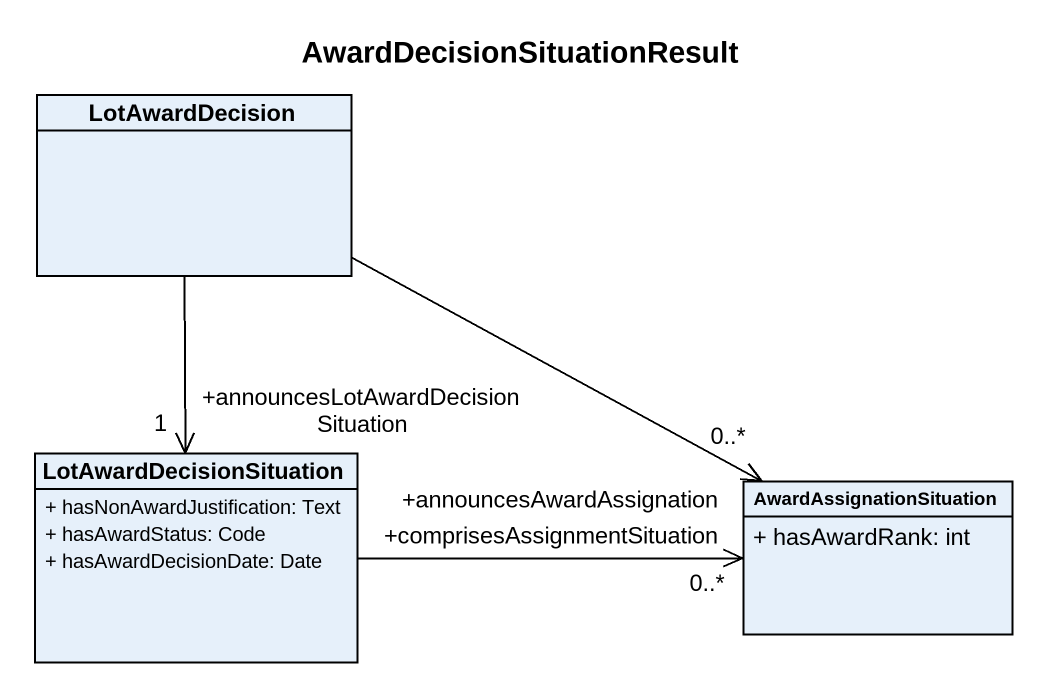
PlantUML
@startuml
title AwardDecisionSituationResult
hide circle
hide empty members
skinparam classAttributeIconSize 0
class LotAwardDecision
class LotAwardDecisionSituation {
  + hasNonAwardJustification: Text
  + hasAwardStatus: Code
  + hasAwardDecisionDate: Date
}
class AwardAssignationSituation {
  + hasAwardRank: int
}
LotAwardDecision --> "+announcesLotAwardDecisionSituation\n1" LotAwardDecisionSituation
LotAwardDecision -right-> "+announcesAwardAssignation\n0..*" AwardAssignationSituation
LotAwardDecisionSituation -right-> "+comprisesAssignmentSituation\n0..*" AwardAssignationSituation
@enduml
